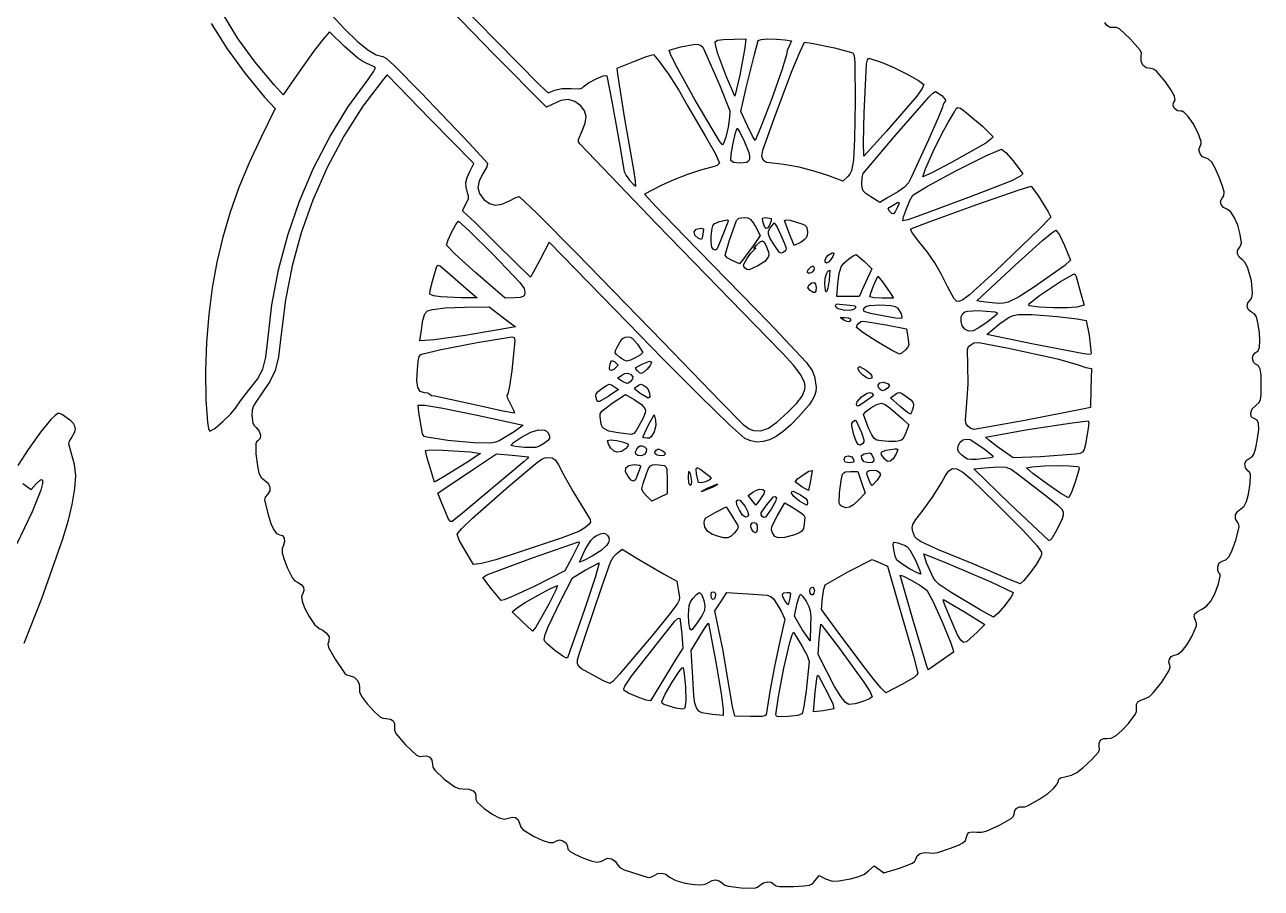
# Model space of a CAD drawing. Extents: x 0 to 847, y 0 to 575.
# Drawn here: x 536.3 to 785.3, y 219.8 to 393.7 of the extents above; entities that cross this region are included whole.
import ezdxf

# ---------------------------------------------------------------- set-up
doc = ezdxf.new("R2010")
doc.units = 0

msp = doc.modelspace()

# ---------------------------------------------------------------- linework, layer by layer
at = {"layer": 'Layer 1', "color": 7}
for points in [[(573.868382, 393.96428), (577.10953, 388.880419), (580.747553, 383.869317), (584.623702, 379.165794), (586.74037, 376.83746), (583.918146, 371.0519), (581.539581, 365.944681), (579.474796, 360.932133), (577.710149, 355.960099), (576.231995, 350.974422), (575.026693, 345.920947), (574.0806, 340.745514), (573.380074, 335.393968), (572.911472, 329.812152), (572.72902, 324.059666), (572.827687, 318.214575), (573.144636, 313.679173), (573.365329, 312.340822), (573.617028, 311.855752), (574.600397, 312.439489), (576.218766, 313.800441), (577.823906, 315.353215), (578.767587, 316.512422), (579.768594, 317.998499), (581.378144, 320.040202), (583.214794, 322.376805), (584.297382, 324.3926), (584.89049, 326.772198), (585.258702, 330.200208), (586.088213, 337.310269), (587.449784, 344.390152), (589.319852, 351.376603), (591.674852, 358.206371), (594.491219, 364.816205), (597.74539, 371.142851), (601.413798, 377.123058), (605.472881, 382.693574), (606.632639, 384.356041), (606.906593, 384.921037), (606.919271, 385.198298), (605.190659, 385.939132), (604.382026, 386.324983), (603.378262, 387.015105), (600.745656, 389.361079), (597.711765, 392.324414), (596.406487, 390.807468), (594.501486, 388.333613), (591.749817, 384.457464), (588.398426, 379.624406), (586.563981, 381.63524), (582.749431, 386.155277), (579.278012, 390.96677), (576.162128, 396.043672)], [(624.064282, 397.792473), (631.15512, 390.560524), (639.97457, 381.63524), (641.703182, 379.977184), (643.043738, 380.541629), (644.498948, 380.912045), (646.324574, 380.859129), (648.022318, 380.823851), (648.482583, 380.958348), (648.79402, 381.211907), (649.835266, 382.02495), (651.382528, 382.847915), (652.817343, 383.399682), (653.299312, 383.486016), (653.521245, 383.39913), (654.632496, 377.95312), (656.16708, 369.358566), (657.049025, 364.172729), (657.417237, 363.372916), (658.08972, 362.40443), (658.81512, 361.588079), (659.342082, 361.244672), (659.333263, 362.192763), (658.954026, 364.49023), (657.137219, 374.760479), (655.743746, 383.787186), (655.637913, 384.986631), (658.989304, 386.327188), (661.516076, 387.292918), (662.90514, 387.703022), (663.964025, 386.542162), (665.925801, 383.760728), (668.079401, 380.410439), (669.713755, 377.543016), (673.312091, 371.369401), (675.393481, 367.704919), (676.20487, 365.866064), (675.72421, 365.394223), (674.687925, 365.054674), (672.40479, 364.456054), (669.757852, 363.573007), (667.018311, 362.504751), (664.457363, 361.350505), (661.14125, 359.621893), (663.451946, 357.059843), (669.255144, 351.084666), (686.188488, 333.69271), (693.640923, 325.750795), (694.860212, 324.083368), (695.325438, 322.862426), (695.64845, 320.752372), (695.584647, 319.858576), (695.343077, 318.999506), (694.903069, 318.120593), (694.243953, 317.167266), (692.185714, 314.819087), (690.545296, 313.162409), (689.023941, 311.838113), (687.601805, 310.837932), (686.259043, 310.153598), (684.975813, 309.776842), (683.732271, 309.699396), (682.508572, 309.912993), (681.284874, 310.409362), (678.287914, 313.070631), (672.231708, 318.973048), (664.819512, 326.423279), (657.754581, 333.727988), (641.914849, 349.955776), (640.080403, 346.427996), (638.792763, 343.936501), (638.140124, 342.900216), (631.543176, 349.391331), (626.890916, 354.017133), (624.699282, 356.023558), (624.561478, 356.16522), (624.57581, 356.442481), (625.087338, 357.469947), (625.682651, 358.753177), (625.67769, 359.280691), (625.510672, 359.904116), (625.209708, 360.997176), (625.166713, 361.954638), (625.401531, 362.945172), (625.934005, 364.137452), (626.745395, 365.76023), (617.9965, 374.685514), (609.282884, 383.646075), (608.54205, 382.76413), (604.41565, 377.293315), (600.613364, 371.303255), (597.221183, 364.949392), (594.325097, 358.38717), (591.972508, 351.790773), (590.162316, 345.197683), (588.828374, 338.320165), (587.904537, 330.870486), (587.426633, 326.880788), (586.780057, 324.114788), (585.716762, 321.851496), (583.988701, 319.369923), (582.976669, 317.953299), (582.4012, 316.953394), (582.143231, 316.085781), (582.0837, 315.066032), (582.24686, 313.518218), (582.515302, 313.046929), (582.965645, 312.631864), (583.57088, 311.915283), (583.838771, 311.106099), (583.749474, 310.389518), (583.283145, 309.950751), (582.989347, 309.75066), (582.837763, 309.32898), (582.895089, 307.304916), (583.174556, 304.915396), (583.490402, 303.428768), (583.931926, 302.557296), (584.588424, 302.013246), (585.332565, 301.387616), (585.699675, 300.633002), (585.669909, 299.845315), (585.223424, 299.120466), (584.76812, 298.623821), (584.623702, 298.084181), (585.29398, 295.275186), (585.897561, 293.304039), (586.471376, 291.994351), (587.065036, 291.266746), (587.728148, 291.04185), (588.255661, 290.850578), (588.588044, 290.358343), (588.675688, 289.687513), (588.468982, 288.96046), (588.172428, 288.215216), (588.160301, 287.390598), (588.478904, 286.222021), (589.174538, 284.444901), (590.272559, 282.257678), (590.747156, 281.736228), (591.291206, 281.446288), (592.011645, 281.039491), (592.450963, 280.467329), (592.566168, 279.829022), (592.314262, 279.223787), (592.066215, 278.575557), (592.18197, 277.636286), (592.681372, 276.326598), (593.584263, 274.567117), (594.682284, 272.9267), (595.595097, 272.132949), (596.366799, 271.780171), (597.112043, 271.215726), (597.667668, 270.483712), (597.535376, 269.592948), (597.38269, 269.000942), (597.504508, 268.349405), (598.875933, 265.994612), (600.816212, 263.066555), (601.199858, 262.828429), (601.874546, 262.643221), (602.677116, 262.321862), (603.294477, 261.739227), (603.660484, 260.991228), (603.708991, 260.173775), (603.766318, 259.354117), (604.273436, 258.299642), (605.256805, 256.973968), (606.742882, 255.340716), (607.946737, 254.300021), (608.494094, 254.070716), (609.071217, 254.00016), (609.96584, 253.893224), (610.539655, 253.568007), (610.802585, 253.017894), (610.764551, 252.23627), (610.765103, 251.650879), (611.060003, 250.992728), (613.022331, 248.743768), (615.231603, 246.666787), (615.845106, 246.387321), (616.408999, 246.415433), (617.244091, 246.479374), (617.877438, 246.212586), (618.279274, 245.641526), (618.419834, 244.792654), (618.521258, 244.21057), (618.887265, 243.602028), (620.783447, 241.829319), (622.957441, 240.250637), (623.725284, 239.964005), (624.522893, 239.88904), (625.759821, 239.788168), (626.613103, 239.478936), (627.082739, 238.951422), (627.168728, 238.195706), (627.194636, 237.684177), (627.428902, 237.199108), (628.826785, 235.937926), (630.555397, 234.705959), (631.860676, 233.993238), (632.874913, 233.750152), (633.730399, 233.927092), (634.539584, 234.176792), (635.176789, 234.072613), (635.655244, 233.604631), (635.988178, 232.762924), (636.226855, 232.119105), (636.680505, 231.581118), (638.880958, 230.293478), (640.682882, 229.475474), (641.945717, 229.067575), (642.805062, 229.043321), (643.396516, 229.376256), (643.976395, 229.567527), (644.701795, 229.371846), (645.321361, 228.904966), (645.58374, 228.282644), (645.69729, 227.706072), (646.148185, 227.21549), (647.101788, 226.685221), (648.723464, 225.989587), (650.377662, 225.378289), (651.532459, 225.120871), (652.349912, 225.200797), (652.992078, 225.601531), (653.675034, 225.901944), (654.460516, 225.78233), (655.199697, 225.298914), (655.743746, 224.507919), (656.136763, 224.003006), (657.009337, 223.53778), (661.846806, 222.038473), (662.42448, 222.100209), (663.081529, 222.426529), (663.833938, 222.823404), (664.602884, 222.902779), (665.378444, 222.664654), (666.150697, 222.109029), (667.39424, 221.385834), (669.325699, 220.874306), (671.189911, 220.583815), (672.465424, 220.508299), (673.344061, 220.651063), (674.017647, 221.015417), (674.73092, 221.404575), (675.437578, 221.509306), (676.131008, 221.322995), (676.804593, 220.839028), (677.305097, 220.497274), (678.030497, 220.248125), (680.579318, 219.921805), (683.247201, 219.84243), (683.858499, 220.040868), (684.354042, 220.450972), (685.083852, 220.959744), (685.879807, 221.160938), (686.636075, 221.051246), (687.246822, 220.627361), (687.616136, 220.333012), (688.269878, 220.177569), (691.197935, 220.204028), (693.175146, 220.326949), (694.315611, 220.499479), (694.973211, 220.824145), (695.501827, 221.403473), (696.313216, 222.426529), (697.583217, 221.756251), (698.870857, 221.29323), (700.26433, 221.332917), (702.599831, 221.746329), (704.237492, 222.179584), (705.37906, 222.692215), (706.226278, 223.343752), (707.31989, 224.366808), (708.307668, 223.661252), (709.295447, 222.920418), (712.470449, 223.908197), (715.045728, 224.887156), (715.546232, 225.277416), (715.716006, 225.707364), (716.002639, 226.391974), (716.580312, 226.845073), (717.42257, 227.046818), (718.502953, 226.977365), (719.288435, 226.942087), (720.183058, 227.06556), (722.736289, 227.894588), (724.304497, 228.519667), (725.227783, 229.005839), (725.707892, 229.492011), (725.946568, 230.117089), (726.147211, 230.753192), (726.440458, 231.078409), (726.998288, 231.178731), (727.992681, 231.140146), (728.982664, 231.152272), (729.93296, 231.342993), (732.614073, 232.551258), (734.924769, 233.905043), (735.402121, 234.381845), (735.54213, 234.809037), (735.687651, 235.480969), (736.071297, 235.977614), (736.613693, 236.242749), (737.235464, 236.220149), (737.693525, 236.233378), (738.386403, 236.484732), (740.5163, 237.701816), (742.303892, 238.946461), (743.466406, 239.906679), (744.132826, 240.708146), (744.432136, 241.476541), (744.555608, 241.817743), (744.83783, 242.063034), (745.984359, 242.358486), (747.052615, 242.620313), (748.127485, 243.183105), (749.427252, 244.189073), (751.170195, 245.780433), (752.519571, 247.279739), (752.698165, 247.804496), (752.651863, 248.355712), (752.646351, 249.130721), (752.951724, 249.713907), (753.495223, 250.03251), (754.204086, 250.013769), (755.036422, 250.066134), (756.047351, 250.591443), (757.23026, 251.586387), (758.578533, 253.047659), (759.901451, 254.820369), (760.136269, 255.468598), (760.166034, 256.116828), (760.172098, 256.857111), (760.426208, 257.355961), (761.044121, 257.729134), (762.141591, 258.092385), (762.765843, 258.472999), (763.550498, 259.21907), (765.263676, 261.337942), (766.606438, 263.509732), (766.928072, 264.321948), (766.904094, 264.795167), (766.686915, 265.360714), (766.780622, 265.985793), (767.112454, 266.491808), (767.60965, 266.700168), (768.496005, 266.958688), (769.435276, 267.709995), (770.387777, 268.917708), (771.313819, 270.545448), (772.253091, 272.657706), (772.271281, 273.239239), (772.054653, 273.791006), (771.786762, 274.490498), (771.869445, 275.021319), (772.362231, 275.492608), (773.324654, 276.013507), (774.289281, 276.658981), (775.14146, 277.684793), (775.914265, 279.153783), (776.640767, 281.128788), (777.033233, 282.654553), (777.002916, 283.053633), (776.817156, 283.280734), (776.570211, 283.756984), (776.534934, 284.550735), (776.786288, 285.366534), (777.381601, 285.679624), (778.178659, 285.969564), (778.83681, 286.676222), (779.455274, 287.951735), (780.133269, 289.948238), (780.838825, 292.554386), (780.778191, 293.118279), (780.486047, 293.546574), (780.110118, 294.253783), (780.12445, 295.023832), (780.495969, 295.734349), (781.191603, 296.262964), (781.840384, 296.769532), (782.333722, 297.722583), (782.714612, 299.224646), (783.026049, 301.378245), (783.114243, 303.164184), (782.936752, 303.595786), (782.567437, 303.918247), (782.100558, 304.52734), (782.007402, 305.272033), (782.26482, 305.957194), (782.84966, 306.387693), (783.451587, 306.728344), (783.881535, 307.39311), (784.218879, 308.560585), (784.542994, 310.409362), (784.770646, 312.238296), (784.750251, 313.425614), (784.458658, 314.110224), (783.872716, 314.431031), (783.51167, 314.592606), (783.272993, 314.850506), (783.149521, 315.564331), (783.475841, 316.390603), (784.225494, 317.147422), (784.837343, 317.63635), (785.151536, 318.227805), (785.267292, 319.275666), (785.283828, 321.133813), (785.246345, 323.169453), (785.0898, 324.374961), (784.748046, 325.01823), (784.154938, 325.367149), (783.692468, 325.794342), (783.524348, 326.48281), (783.653883, 327.177893), (784.084383, 327.624929), (784.627881, 328.036687), (784.939869, 328.828784), (785.026962, 330.050829), (784.895772, 331.752431), (784.62292, 333.711452), (784.326918, 334.883336), (783.918467, 335.512824), (783.308271, 335.844656), (782.723983, 336.31374), (782.470423, 337.004414), (782.574052, 337.714931), (783.061327, 338.243546), (783.404183, 338.751285), (783.548601, 339.659619), (783.33473, 342.163792), (782.60492, 344.727496), (782.104416, 345.710244), (781.544381, 346.322163), (780.85922, 346.908105), (780.508096, 347.570115), (780.507545, 348.251969), (780.874103, 348.897442), (781.174516, 349.30479), (781.293027, 349.774977), (781.050492, 351.472721), (780.53731, 353.383235), (779.855457, 354.982863), (779.100842, 356.10624), (778.369379, 356.588002), (777.684218, 356.909912), (777.22726, 357.522864), (777.094417, 358.215191), (777.381601, 358.775226), (777.759735, 359.29833), (777.813754, 360.049637), (777.510585, 361.230892), (776.817156, 363.04384), (775.999152, 364.835291), (775.300211, 366.024814), (774.654186, 366.68517), (773.994932, 366.88912), (773.456946, 367.140474), (772.971876, 367.735787), (772.707292, 368.538357), (772.971876, 369.28801), (773.179133, 369.735046), (773.201181, 370.218462), (772.58382, 371.86329), (771.560764, 373.822861), (770.590624, 375.263188), (769.726318, 376.114816), (769.350389, 376.298164), (769.020762, 376.308293), (768.389069, 376.403653), (767.830136, 376.859508), (767.522558, 377.45427), (767.644928, 377.966349), (767.946443, 378.538511), (767.808088, 379.342183), (767.173639, 380.516273), (765.986871, 382.199685), (764.205342, 384.36045), (763.615542, 384.769452), (763.058814, 384.880798), (762.130567, 385.072621), (761.453674, 385.595173), (761.094282, 386.36908), (761.118535, 387.314966), (761.173105, 387.971464), (760.920097, 388.624655), (758.896034, 390.913302), (756.757317, 392.888859), (756.142712, 393.195334), (755.650476, 393.171081), (754.851765, 393.150135), (754.182038, 393.532678), (753.77028, 394.193035)], [(598.035329, 395.760141), (600.710378, 392.888859), (603.346292, 390.356574), (605.446423, 388.637884), (607.109992, 387.660027), (608.436217, 387.350244), (609.191933, 386.893286), (610.724864, 385.520208), (616.162055, 380.012462), (625.916367, 369.77308), (629.532341, 365.830786), (629.355952, 365.12082), (628.650396, 363.855229), (627.843968, 362.279304), (627.596472, 360.931582), (627.911216, 359.722766), (628.791507, 358.563559), (629.903309, 357.715238), (631.071335, 357.386163), (632.378267, 357.56641), (633.906788, 358.246059), (635.106233, 358.87224), (635.882345, 359.128004), (639.449813, 355.789842), (647.382908, 347.768552), (664.810141, 329.84743), (676.451815, 317.782422), (681.007061, 313.253635), (682.181701, 312.370036), (683.048764, 312.032141), (684.56626, 311.956073), (686.060606, 312.455475), (687.786462, 313.669251), (689.99849, 315.73631), (691.699197, 317.486006), (692.855441, 318.952102), (693.422159, 320.294174), (693.470365, 320.968569), (693.354291, 321.6718), (692.606774, 323.244556), (691.134546, 325.172019), (688.892545, 327.613766), (685.83571, 330.729375), (663.654793, 353.505605), (648.088464, 369.746622), (647.863017, 370.169404), (647.845929, 370.641796), (648.582353, 372.357179), (649.183178, 373.909402), (649.340826, 375.249959), (649.048681, 376.405307), (648.300131, 377.401904), (647.063754, 378.294322), (645.764539, 378.641037), (644.28673, 378.438741), (642.514571, 377.684127), (641.42096, 377.119682), (630.872897, 387.7383), (621.868239, 396.994313)], [(681.320151, 389.043578), (680.341192, 383.597568), (679.309317, 379.342183), (677.602753, 383.209512), (675.816815, 388.0558), (675.393481, 389.713857), (675.363164, 390.252394), (675.838863, 390.582572), (677.035552, 390.760615), (679.168206, 390.842746), (681.531818, 390.878024), (681.320151, 389.043578), (681.320151, 389.043578)], [(689.398768, 390.666357), (690.704046, 390.45469), (690.210157, 389.431634), (689.83974, 388.505592), (689.68099, 387.632466), (688.743923, 384.555581), (686.655919, 378.680725), (684.501768, 372.977848), (683.366264, 370.4169), (682.832687, 371.272387), (681.849318, 373.344957), (680.508762, 376.237737), (681.602374, 381.00024), (683.26043, 387.703022), (684.001264, 390.525246), (684.571772, 390.755654), (685.945953, 390.860385), (687.697165, 390.832824), (689.398768, 390.666357), (689.398768, 390.666357)], [(673.206257, 388.479134), (676.235738, 381.608782), (678.286261, 376.378848), (678.241612, 375.100028), (677.929073, 373.106832), (677.477627, 371.100407), (677.01626, 369.7819), (676.79853, 369.526687), (676.200461, 370.25374), (671.336534, 378.530794), (667.350143, 385.705417), (666.345828, 387.773026), (666.11542, 388.620245), (668.434935, 389.294933), (671.336534, 389.784412), (672.010671, 389.744173), (672.469833, 389.568336), (672.829777, 389.174217), (673.206257, 388.479134), (673.206257, 388.479134)], [(699.382385, 389.043578), (703.086554, 388.0558), (703.341216, 387.550886), (703.483429, 386.080243), (703.509888, 378.283849), (703.407361, 370.765268), (703.192387, 366.448147), (702.765747, 364.274153), (702.442045, 363.660099), (702.02822, 363.184951), (701.040442, 362.23245), (698.253495, 363.290784), (695.486393, 364.193676), (692.256269, 365.010577), (689.184896, 365.602583), (686.894044, 365.830786), (685.659321, 365.998356), (685.266855, 366.247505), (684.953765, 366.642175), (684.731625, 367.266151), (684.922897, 368.432524), (687.246822, 374.826625), (690.80988, 384.351631), (692.432658, 388.338022), (693.314603, 390.207746), (694.760993, 389.996079), (699.382385, 389.043578), (699.382385, 389.043578)], [(708.977947, 386.115521), (711.311794, 385.10404), (713.996214, 383.765138), (716.270529, 382.498995), (717.374063, 381.705796), (717.034514, 380.881177), (715.927673, 379.342183), (709.846662, 372.286623), (705.273778, 367.241898), (705.232436, 369.948918), (705.366382, 376.012841), (705.802945, 385.868576), (706.023431, 386.657917), (706.296834, 386.997466), (708.977947, 386.115521), (708.977947, 386.115521)], [(720.972399, 379.448017), (721.677955, 378.663086), (721.706618, 378.396297), (721.536843, 378.142738), (721.214933, 377.657668), (721.078232, 377.119682), (720.266843, 374.950097), (718.291286, 370.558011), (714.798784, 362.938006), (714.246466, 361.890697), (713.449408, 361.015366), (712.109954, 360.060661), (709.930447, 358.775226), (708.484057, 357.928559), (706.649612, 359.092726), (705.654668, 359.769068), (705.119437, 360.296581), (704.908322, 360.883626), (704.885722, 361.738561), (704.956277, 362.933597), (705.132666, 363.784674), (711.376837, 371.157734), (718.361841, 379.130517), (719.160002, 379.950725), (719.66712, 380.294684), (720.972399, 379.448017), (720.972399, 379.448017)], [(725.523235, 376.34357), (729.143619, 373.283221), (731.308794, 371.122456), (730.872231, 370.646206), (729.827126, 369.852455), (722.815664, 365.910161), (718.952745, 363.899326), (717.127118, 363.079118), (717.660144, 364.681501), (719.221738, 368.17235), (721.041301, 371.894709), (722.348233, 374.191625), (723.547678, 376.202459), (723.851398, 376.839664), (724.204727, 377.066765), (724.723421, 376.896991), (725.523235, 376.34357), (725.523235, 376.34357)], [(681.249596, 370.134678), (682.10839, 367.973912), (682.280231, 367.222605), (682.272652, 366.659814), (682.079864, 366.262388), (681.69608, 366.007175), (680.332373, 365.830786), (679.057962, 365.963078), (678.497927, 366.359953), (678.56242, 367.63271), (678.93449, 369.848045), (679.40578, 371.950933), (679.767928, 372.886346), (680.310324, 372.079366), (681.249596, 370.134678), (681.249596, 370.134678)], [(735.365741, 366.289397), (737.30602, 363.714118), (736.706849, 363.171171), (734.840984, 362.254499), (726.899069, 359.128004), (716.209896, 355.17689), (714.102047, 354.466925), (713.105449, 354.259668), (713.256482, 355.049008), (713.837464, 356.6321), (714.563966, 358.307795), (715.151562, 359.374949), (718.098912, 361.206638), (723.940144, 364.344709), (729.840907, 367.317415), (732.966851, 368.65301), (733.848796, 367.960683), (735.365741, 366.289397), (735.365741, 366.289397)], [(740.410466, 359.233837), (742.350745, 356.058835), (742.950468, 354.965224), (740.551578, 352.531055), (731.732128, 344.029106), (726.572749, 339.368026), (725.173764, 338.299219), (724.429623, 337.961324), (723.948412, 338.071567), (723.490352, 338.49931), (722.207122, 340.889381), (720.915072, 343.458597), (719.570106, 345.753308), (718.079619, 347.909112), (716.351007, 350.061609), (715.050138, 351.768173), (714.738701, 352.338681), (714.728228, 352.601611), (718.432397, 354.012723), (727.992681, 357.540503), (736.529908, 360.503838), (738.964077, 361.209394), (740.410466, 359.233837), (740.410466, 359.233837)], [(712.011837, 356.834947), (711.580787, 356.021353), (711.235726, 355.67078), (710.890665, 355.74354), (710.459614, 356.199947), (710.181802, 356.658558), (710.353781, 356.905503), (711.412115, 357.540503), (712.041603, 357.95612), (712.346976, 357.981475), (712.33485, 357.609956), (712.011837, 356.834947), (712.011837, 356.834947)], [(630.555397, 347.521608), (636.023456, 341.797785), (636.895479, 340.576291), (637.046512, 339.831047), (636.940128, 339.273217), (636.671686, 338.966741), (636.079129, 338.819016), (635.0004, 338.737436), (633.060121, 338.66688), (627.168728, 343.782161), (622.97508, 347.534837), (621.242058, 349.356053), (621.567275, 350.393992), (622.309211, 352.023937), (623.117294, 353.528204), (623.640948, 354.189112), (625.788484, 352.231194), (630.555397, 347.521608), (630.555397, 347.521608)], [(677.862927, 353.942167), (676.734037, 351.049388), (675.715391, 348.593171), (675.409466, 348.345675), (675.040703, 348.438831), (674.698398, 348.917286), (674.524765, 349.911679), (674.529726, 351.236801), (674.723203, 352.707444), (674.885811, 353.260314), (675.150946, 353.637896), (676.240148, 354.118556), (677.845288, 354.466925), (677.986399, 354.321955), (677.862927, 353.942167), (677.862927, 353.942167)], [(683.436819, 353.0955), (684.424598, 351.296332), (683.189875, 349.497165), (681.073207, 346.604385), (680.261817, 345.581329), (678.78015, 346.216329), (677.765913, 346.816052), (677.33376, 347.309941), (678.242163, 350.352651), (679.626817, 354.294945), (680.125116, 354.753557), (681.17904, 354.894668), (681.893967, 354.841751), (682.400534, 354.603626), (682.860799, 354.06123), (683.436819, 353.0955), (683.436819, 353.0955)], [(686.611821, 354.683001), (686.594182, 354.202341), (686.259043, 353.377723), (685.886422, 352.774141), (685.579946, 352.676576), (685.286699, 353.114793), (684.953765, 354.118556), (684.896438, 354.744737), (685.553487, 354.894668), (686.611821, 354.683001), (686.611821, 354.683001)], [(688.587378, 351.366888), (689.313329, 349.665285), (689.606025, 348.707824), (689.49523, 348.206769), (689.010712, 347.874386), (688.623207, 347.752567), (688.23901, 347.931712), (687.070433, 349.602998), (686.365979, 350.82835), (686.065016, 351.574145), (686.10801, 352.128117), (686.435432, 352.778), (687.246822, 353.836334), (687.731892, 353.10432), (688.587378, 351.366888), (688.587378, 351.366888)], [(692.785436, 353.624667), (693.363662, 353.345201), (693.707069, 353.029354), (693.871882, 352.587831), (693.914326, 351.931333), (693.864717, 351.280347), (693.676201, 350.798033), (693.289247, 350.38848), (692.644325, 349.955776), (691.268491, 349.285498), (690.218976, 351.750534), (689.328212, 354.294945), (689.635239, 354.438261), (690.435053, 354.356682), (692.785436, 353.624667), (692.785436, 353.624667)], [(672.959313, 352.001888), (672.747646, 350.731888), (672.588896, 350.458485), (672.006812, 350.661332), (671.241174, 351.329405), (671.093999, 352.010708), (671.535523, 352.546489), (672.535979, 352.778), (672.999, 352.61484), (672.959313, 352.001888), (672.959313, 352.001888)], [(745.666859, 349.25022), (746.901582, 346.286885), (745.737414, 345.263829), (739.599077, 340.924659), (736.438958, 338.84823), (734.347095, 337.833442), (733.419605, 337.638381), (732.420596, 337.60579), (729.756571, 337.890768), (728.027959, 338.137713), (735.718519, 345.299106), (741.31005, 350.335012), (743.130164, 351.837626), (743.938246, 352.354666), (744.657032, 351.397756), (745.666859, 349.25022), (745.666859, 349.25022)], [(685.624043, 349.214942), (686.099191, 347.951556), (686.128819, 347.421562), (686.012099, 346.939524), (685.316465, 346.059784), (683.965986, 345.193273), (682.162409, 344.390703), (681.738524, 344.419366), (681.390707, 344.699384), (681.102972, 345.04665), (681.046748, 345.387301), (681.708207, 346.604385), (682.537235, 347.693587), (683.26043, 348.438831), (683.547063, 348.747511), (683.330986, 348.685775), (683.197592, 348.65601), (683.216333, 348.76515), (683.683764, 349.320776), (684.388769, 349.99381), (684.852341, 350.20713), (685.216695, 349.950815), (685.624043, 349.214942), (685.624043, 349.214942)], [(699.205996, 347.556886), (699.034568, 347.076777), (698.628322, 346.467684), (698.149316, 345.94458), (697.759606, 345.72244), (697.476833, 345.906546), (697.455335, 346.348621), (697.665348, 346.8833), (698.077106, 347.345219), (698.892906, 347.80824), (699.123865, 347.776821), (699.205996, 347.556886), (699.205996, 347.556886)], [(705.414889, 346.03994), (706.896556, 344.59355), (705.626556, 341.806604), (704.356555, 339.019658), (702.063498, 339.019658), (699.805719, 339.019658), (700.052663, 341.55966), (700.334886, 343.601362), (700.722941, 344.981606), (701.26644, 345.700391), (702.160512, 346.52501), (703.094271, 347.204108), (703.756832, 347.48633), (705.414889, 346.03994), (705.414889, 346.03994)], [(621.912336, 343.499939), (625.651783, 340.183825), (627.415673, 338.702158), (624.240671, 338.702158), (620.113168, 338.927054), (618.634808, 339.163525), (617.890667, 339.442992), (617.997603, 340.305093), (618.428653, 342.106466), (619.337057, 345.08744), (619.585655, 345.320604), (619.976467, 345.206502), (621.912336, 343.499939), (621.912336, 343.499939)], [(694.902104, 343.923272), (694.231826, 343.660342), (693.905507, 343.830668), (693.989291, 344.285421), (694.549326, 344.875773), (695.060855, 345.140356), (695.254882, 344.769939), (695.210785, 344.293689), (694.902104, 343.923272), (694.902104, 343.923272)], [(698.324051, 342.300493), (698.052302, 340.6711), (697.764016, 339.95452), (697.637443, 339.959205), (697.535261, 340.216898), (697.442106, 341.524382), (697.517071, 342.659335), (697.724328, 343.539626), (698.037419, 344.109032), (698.429884, 344.311328), (698.324051, 342.300493), (698.324051, 342.300493)], [(748.030471, 343.006049), (748.912416, 339.831047), (749.617972, 337.255768), (748.136305, 336.867712), (746.290835, 336.697938), (743.453177, 336.700143), (740.575831, 336.847868), (738.611299, 337.114657), (738.454202, 337.301519), (738.703903, 337.683511), (740.622133, 339.231325), (744.84224, 342.049139), (747.607138, 343.570494), (747.832034, 343.420564), (748.030471, 343.006049), (748.030471, 343.006049)], [(695.678216, 340.783548), (695.624197, 340.100041), (695.431271, 339.78695), (695.053137, 339.831047), (694.443493, 340.219103), (693.980472, 340.721812), (694.231826, 341.277437), (694.785247, 341.750931), (695.246063, 341.811014), (695.561358, 341.480836), (695.678216, 340.783548), (695.678216, 340.783548)], [(710.600725, 339.760492), (711.235726, 338.66688), (708.942669, 338.66688), (707.275793, 338.741845), (706.508501, 338.949102), (706.662841, 339.698756), (707.214057, 341.136326), (708.096002, 343.076605), (709.013224, 341.947715), (710.600725, 339.760492), (710.600725, 339.760492)], [(632.495676, 334.892155), (635.176789, 332.881321), (631.649009, 332.281598), (624.981505, 331.117431), (618.843168, 330.306041), (615.879832, 330.094375), (616.126777, 331.822987), (616.49995, 334.216365), (616.863201, 335.491878), (617.431504, 336.079474), (618.419834, 336.409101), (620.990704, 336.717782), (624.910949, 336.867712), (629.814563, 336.90299), (632.495676, 334.892155), (632.495676, 334.892155)], [(702.451554, 337.255768), (703.452561, 337.149935), (703.607453, 336.987877), (703.580443, 336.726601), (703.296223, 336.430805), (702.788346, 336.252004), (701.424088, 336.210663), (700.132589, 336.533124), (699.715664, 336.809077), (699.558774, 337.149935), (699.739573, 337.520351), (700.370163, 337.467435), (702.451554, 337.255768), (702.451554, 337.255768)], [(712.047115, 336.726601), (712.757081, 335.518336), (712.91528, 334.93074), (712.858505, 334.574655), (711.634806, 334.660645), (709.127877, 335.077364), (706.607719, 335.586687), (705.344333, 335.950489), (705.23409, 336.25917), (705.309055, 336.726601), (705.657906, 336.981263), (706.386682, 337.163164), (708.506106, 337.308685), (710.71152, 337.163164), (711.547783, 336.981263), (712.047115, 336.726601), (712.047115, 336.726601)], [(731.661572, 335.879934), (732.098135, 335.693623), (732.058447, 335.394864), (730.074071, 333.798544), (728.44137, 332.680678), (727.251847, 332.105209), (726.353366, 332.032449), (725.59379, 332.422709), (725.101555, 333.082515), (724.857366, 333.970523), (724.884376, 334.878375), (725.205735, 335.597711), (725.600956, 335.884344), (726.171464, 336.065142), (728.274903, 336.162156), (731.661572, 335.879934), (731.661572, 335.879934)], [(702.557387, 334.468822), (702.611406, 334.087932), (702.328081, 333.908787), (701.83309, 333.947923), (701.252108, 334.221877), (700.475997, 334.786322), (701.39322, 334.786322), (702.120824, 334.693718), (702.557387, 334.468822), (702.557387, 334.468822)], [(709.789336, 333.269377), (713.846283, 332.457987), (714.163783, 330.799931), (714.300485, 329.265346), (714.099291, 328.775867), (713.669894, 328.259929), (712.977567, 327.633748), (712.470449, 327.377984), (710.816802, 328.161813), (707.866696, 329.917986), (705.048882, 331.753534), (703.79211, 332.775487), (703.918338, 333.246777), (704.246312, 333.661842), (704.699962, 333.95123), (705.203222, 334.045488), (709.789336, 333.269377), (709.789336, 333.269377)], [(744.220469, 334.962711), (748.228909, 334.49087), (750.041306, 334.151322), (750.632209, 331.196806), (751.064362, 327.554373), (750.986641, 327.369165), (750.733633, 327.289789), (749.582694, 327.44854), (739.105188, 329.494652), (730.038793, 331.364375), (732.614073, 333.481043), (734.541674, 334.808922), (735.384138, 335.186987), (736.34029, 335.399274), (739.177397, 335.400927), (744.220469, 334.962711), (744.220469, 334.962711)], [(635.0004, 330.129652), (634.400677, 324.026593), (633.938759, 320.922147), (633.589288, 319.405201), (633.418962, 319.089355), (633.443767, 318.677597), (634.118455, 317.288533), (634.749046, 316.115546), (634.929844, 315.524643), (632.58828, 315.939157), (627.204006, 317.147422), (618.878445, 318.911312), (618.265494, 319.021555), (617.890667, 319.26409), (617.489382, 319.519854), (616.797055, 319.616868), (615.971885, 319.858852), (615.487367, 320.653153), (615.313734, 322.102299), (615.421221, 324.308815), (615.568396, 326.000496), (615.75195, 326.914963), (616.061182, 327.320106), (616.585388, 327.483817), (619.830946, 328.259929), (627.433312, 329.750416), (634.400677, 330.870486), (634.84606, 330.711736), (635.0004, 330.129652), (635.0004, 330.129652)], [(659.69486, 329.424096), (660.753194, 327.695484), (660.335373, 327.27656), (659.36854, 326.698886), (658.282646, 326.187358), (657.507636, 325.966872), (656.890275, 326.231455), (656.061247, 326.813539), (655.479163, 327.301365), (655.241038, 327.673436), (655.307184, 328.118267), (655.637913, 328.824374), (656.232123, 329.893732), (656.713886, 330.526528), (657.195648, 330.828594), (657.789859, 330.905764), (658.221461, 330.818121), (658.676214, 330.548576), (659.69486, 329.424096), (659.69486, 329.424096)], [(734.377963, 328.612707), (744.229288, 326.421074), (748.418527, 325.261316), (749.935472, 324.732149), (751.09964, 324.485204), (750.993806, 320.569369), (750.887973, 316.653533), (749.65325, 316.37131), (737.698486, 314.051795), (727.463514, 312.20853), (726.832923, 312.411377), (726.228791, 312.878808), (725.903022, 313.363878), (725.76577, 314.087073), (726.017124, 317.570756), (726.268478, 321.442494), (726.228791, 325.155483), (726.127367, 328.317255), (726.342892, 328.900993), (726.793236, 329.282985), (727.447529, 329.694192), (728.402785, 329.768055), (734.377963, 328.612707), (734.377963, 328.612707)], [(655.814302, 325.19076), (655.03819, 324.379371), (654.474297, 324.103212), (654.151836, 324.180933), (654.060885, 324.622457), (654.191523, 325.437705), (654.504614, 326.090344), (655.108746, 325.896316), (655.814302, 325.19076), (655.814302, 325.19076)], [(662.517084, 325.614094), (662.25691, 325.089888), (661.652778, 324.383781), (660.969271, 323.763663), (660.470972, 323.497426), (660.106618, 323.660035), (659.69927, 324.031003), (659.404369, 324.435044), (659.37736, 324.696871), (660.748784, 325.450934), (662.09375, 325.966872), (662.384792, 325.856629), (662.517084, 325.614094), (662.517084, 325.614094)], [(705.732389, 324.132426), (706.521179, 323.510655), (706.909786, 322.968259), (706.868444, 322.584613), (706.367389, 322.439092), (705.722467, 322.659027), (704.991555, 323.193155), (704.392935, 323.85296), (704.144888, 324.449927), (704.194497, 324.797192), (704.409471, 324.87326), (705.732389, 324.132426), (705.732389, 324.132426)], [(655.073468, 320.816313), (655.884858, 320.251868), (653.803467, 318.876034), (652.061626, 317.844159), (651.70499, 317.844159), (651.51041, 318.1352), (651.308114, 318.851781), (651.373709, 319.396382), (651.763418, 319.901295), (652.533467, 320.498813), (653.436358, 321.094126), (653.988676, 321.319022), (654.44839, 321.213188), (655.073468, 320.816313), (655.073468, 320.816313)], [(658.777637, 322.827148), (658.715901, 322.447911), (658.283748, 321.909925), (657.871439, 321.572581), (657.551734, 321.460133), (656.660969, 321.909925), (655.708469, 322.544925), (656.555136, 323.144648), (657.175253, 323.477031), (657.785449, 323.528294), (658.336113, 323.308359), (658.777637, 322.827148), (658.777637, 322.827148)], [(661.388194, 320.816313), (661.867201, 320.255176), (662.151077, 319.502215), (662.176984, 318.841859), (662.073562, 318.635291), (661.882084, 318.558534), (660.259305, 319.475757), (659.174512, 320.353292), (659.197664, 320.611812), (659.518471, 320.886869), (660.033858, 321.22311), (660.413645, 321.327841), (660.813277, 321.194447), (661.388194, 320.816313), (661.388194, 320.816313)], [(710.142114, 321.380758), (710.455204, 320.992702), (710.001003, 320.498813), (709.449787, 320.121782), (709.057322, 319.996104), (708.731002, 320.121782), (708.378224, 320.498813), (708.171863, 320.853589), (708.142855, 321.167438), (708.506106, 321.614473), (709.246389, 321.724165), (710.142114, 321.380758), (710.142114, 321.380758)], [(659.024582, 318.276312), (660.500737, 317.258216), (661.202986, 316.455095), (661.303169, 316.048367), (661.257005, 315.592443), (660.788472, 314.395754), (659.37736, 311.89103), (658.964499, 311.409267), (658.455727, 311.211932), (655.814302, 311.538252), (653.951744, 311.900952), (652.899474, 312.402558), (652.595547, 312.777798), (652.396214, 313.274581), (652.180689, 314.748532), (652.21321, 315.367547), (652.520237, 315.917109), (654.579579, 317.535478), (657.260692, 319.26409), (659.024582, 318.276312), (659.024582, 318.276312)], [(707.072945, 318.911312), (705.035652, 317.429644), (704.274975, 316.996389), (703.897943, 316.900477), (703.767788, 317.277509), (703.915031, 317.760374), (704.775479, 318.805479), (705.946812, 319.559542), (706.482662, 319.678604), (706.896556, 319.546312), (707.130272, 319.202354), (707.072945, 318.911312), (707.072945, 318.911312)], [(715.222117, 316.653533), (714.763506, 315.312976), (714.044721, 315.674574), (712.61156, 316.829922), (710.671281, 318.593812), (711.553226, 319.26409), (712.071369, 319.614112), (712.496907, 319.683014), (713.041508, 319.427801), (713.916839, 318.805479), (714.730984, 318.186463), (715.164791, 317.716277), (715.300941, 317.252704), (715.222117, 316.653533), (715.222117, 316.653533)], [(627.415673, 315.10131), (636.693734, 313.090475), (634.859289, 311.758738), (631.860676, 309.950751), (631.101101, 309.637109), (630.176161, 309.47891), (626.745395, 309.562695), (621.519871, 310.016897), (617.326222, 310.656307), (616.755163, 310.799072), (616.408999, 311.322175), (615.703443, 315.665754), (615.527054, 317.147422), (616.867611, 317.112144), (620.540912, 316.490373), (627.415673, 315.10131), (627.415673, 315.10131)], [(710.565448, 316.547699), (713.034894, 314.395754), (714.340172, 313.161031), (713.705172, 311.538252), (713.316565, 310.65796), (712.951109, 310.158008), (712.459976, 309.916024), (711.694337, 309.80964), (710.274406, 309.783181), (708.801558, 309.915473), (707.917959, 310.089106), (707.341939, 310.431411), (706.851908, 311.150747), (706.226278, 312.455475), (705.203222, 315.207143), (705.641438, 315.803558), (706.67166, 316.565338), (707.867247, 317.221285), (708.801558, 317.5002), (709.551211, 317.222387), (710.565448, 316.547699), (710.565448, 316.547699)], [(536.243506, 269.194419), (539.785618, 278.165453), (544.027773, 290.181954), (545.143434, 293.936283), (545.888677, 297.144909), (546.456429, 300.364009), (546.620692, 302.921649), (546.374849, 305.201477), (545.712288, 307.587138), (545.236038, 309.342209), (545.3551, 309.839405), (545.712288, 310.409362), (546.448712, 311.763699), (546.543246, 312.341028), (546.444303, 312.883218), (546.143614, 313.413832), (545.632913, 313.956435), (543.948398, 315.171865), (543.410963, 315.454639), (542.982668, 315.449678), (542.455155, 315.067685), (541.620063, 314.219365), (539.504498, 311.666685), (537.02513, 308.191271), (534.982325, 304.987054)], [(663.081529, 311.749919), (662.468577, 310.713633), (662.114145, 310.504723), (661.670417, 310.44464), (661.013368, 310.510786), (660.753194, 310.656307), (661.882084, 313.019919), (663.046251, 315.171865), (663.328473, 314.113531), (663.429897, 312.997871), (663.081529, 311.749919), (663.081529, 311.749919)], [(704.815166, 311.608807), (705.273778, 310.144779), (705.261651, 309.713728), (705.097389, 309.421584), (704.572631, 309.071562), (704.127249, 309.214327), (703.708325, 309.892873), (703.262943, 311.150196), (702.83079, 312.962593), (702.87599, 313.43719), (703.086554, 313.796031), (703.440986, 314.124004), (703.752422, 313.985649), (704.815166, 311.608807), (704.815166, 311.608807)], [(750.464639, 312.490752), (749.864917, 309.209917), (749.610806, 308.201744), (749.313701, 307.653284), (748.798315, 307.389252), (747.88936, 307.23436), (740.8338, 306.740471), (735.365741, 306.493526), (732.437684, 308.539639), (730.466537, 310.038945), (729.791849, 310.691585), (738.302618, 312.243808), (747.183804, 313.584364), (750.464639, 313.937142), (750.570473, 313.518218), (750.464639, 312.490752), (750.464639, 312.490752)], [(641.703182, 311.538252), (641.990917, 310.878447), (641.967766, 310.387314), (641.574198, 309.916024), (640.750681, 309.31575), (639.961892, 308.837846), (639.229326, 308.588146), (636.940679, 308.574917), (635.132692, 308.773354), (634.224288, 308.99825), (634.740226, 309.580334), (636.340956, 310.691585), (638.235485, 311.682119), (639.802591, 312.160023), (640.979436, 312.115375), (641.401874, 311.893993), (641.703182, 311.538252), (641.703182, 311.538252)], [(657.754581, 309.31575), (657.847323, 309.111318), (657.775527, 308.85769), (657.260692, 308.297104), (656.454815, 307.822507), (655.602635, 307.622416), (654.977557, 307.863297), (654.359093, 308.464673), (653.88615, 309.244644), (653.697634, 310.021306), (654.262079, 310.139267), (655.540899, 309.986029), (656.912324, 309.674041), (657.754581, 309.31575), (657.754581, 309.31575)], [(661.14125, 308.751306), (661.493477, 308.330728), (661.445521, 307.71502), (661.086679, 307.158844), (660.506249, 306.91686), (659.767069, 307.007259), (659.355311, 307.269638), (659.280897, 307.690767), (659.553749, 308.257416), (659.915897, 308.726501), (660.228437, 308.940924), (660.600507, 308.937065), (661.14125, 308.751306), (661.14125, 308.751306)], [(729.439071, 308.398528), (731.260287, 306.943318), (731.249814, 306.67212), (730.779627, 306.493526), (727.922125, 306.176026), (726.889147, 306.165002), (726.167055, 306.27304), (725.590483, 306.553058), (724.994068, 307.057971), (724.457735, 307.61966), (724.195908, 308.058979), (724.165591, 308.491683), (724.32379, 309.033528), (724.678221, 309.676797), (725.227783, 310.105091), (725.916252, 310.288646), (726.687402, 310.197695), (729.439071, 308.398528), (729.439071, 308.398528)], [(626.004561, 307.692972), (628.121229, 307.410749), (625.122616, 305.47047), (620.465946, 302.577691), (618.80789, 301.62519), (618.243445, 303.636025), (617.326222, 306.705193), (617.008722, 307.975194), (618.007525, 308.10473), (620.421849, 308.085437), (626.004561, 307.692972), (626.004561, 307.692972)], [(637.787346, 306.705193), (637.584499, 306.378874), (636.905401, 305.78797), (631.119842, 300.954912), (624.443518, 295.341332), (622.370948, 293.722963), (622.053999, 293.68107), (621.68744, 294.155116), (620.183724, 297.709354), (619.513446, 299.402689), (620.818724, 300.284634), (626.710117, 304.235747), (631.296231, 307.304916), (634.471233, 307.057971), (637.787346, 306.705193), (637.787346, 306.705193)], [(644.842906, 303.142135), (646.686171, 299.826022), (648.582353, 296.721576), (650.205132, 294.08456), (650.249229, 293.536652), (649.922909, 293.087962), (649.106559, 292.385714), (647.916485, 291.703309), (644.349017, 290.371572), (635.882345, 287.549348), (631.190398, 286.005944), (628.297618, 285.256291), (626.674839, 285.009346), (624.981505, 287.83157), (623.834976, 289.965877), (623.429282, 291.147683), (624.300202, 292.240193), (626.50727, 294.384422), (633.765677, 300.743245), (639.233736, 305.399915), (640.490508, 306.299498), (641.104011, 306.501243), (641.773738, 306.564082), (642.555913, 306.505653), (643.136343, 306.123109), (643.802762, 305.105565), (644.842906, 303.142135), (644.842906, 303.142135)], [(664.66903, 307.975194), (665.193787, 307.571704), (665.295211, 307.23436), (664.98653, 307.00285), (664.280974, 306.91686), (663.653139, 307.019386), (663.279966, 307.287277), (663.20445, 307.661001), (663.469585, 308.081027), (663.87087, 308.305923), (664.66903, 307.975194), (664.66903, 307.975194)], [(703.192387, 306.211304), (703.23869, 305.848053), (703.139471, 305.63363), (702.34572, 305.505748), (701.54315, 305.660088), (701.373376, 305.877819), (701.322664, 306.211304), (701.521102, 306.74929), (702.169331, 306.91686), (702.839609, 306.736061), (703.192387, 306.211304), (703.192387, 306.211304)], [(706.967112, 306.952138), (707.253744, 306.249889), (707.249334, 305.805609), (706.927424, 305.572996), (706.261556, 305.505748), (705.348743, 305.686547), (704.885722, 306.317137), (704.797527, 306.987416), (705.344333, 307.340194), (706.446764, 307.543041), (706.713553, 307.360037), (706.967112, 306.952138), (706.967112, 306.952138)], [(711.764893, 307.340194), (711.153595, 306.316035), (710.605135, 305.814429), (710.06329, 305.802302), (709.471836, 306.246582), (708.823606, 307.131834), (708.762421, 307.458292), (708.889752, 307.71943), (709.749648, 308.08213), (711.48267, 308.292694), (711.923643, 308.292694), (712.100032, 308.186861), (711.764893, 307.340194), (711.764893, 307.340194)], [(660.294583, 304.729636), (659.659582, 302.930469), (659.288614, 302.089314), (658.914339, 301.78394), (658.454074, 302.007734), (657.825137, 302.75408), (657.318569, 303.724219), (657.370935, 304.482692), (657.959082, 304.976581), (659.05986, 305.15297), (660.100555, 305.047137), (660.300095, 304.914845), (660.294583, 304.729636), (660.294583, 304.729636)], [(665.127641, 304.941303), (665.409312, 304.711997), (665.581843, 304.218108), (665.692086, 302.013246), (665.692086, 299.296855), (664.139863, 298.556021), (662.58764, 297.77991), (661.494028, 298.873522), (660.819891, 299.587897), (660.598854, 300.275814), (660.834223, 301.373836), (661.529306, 303.318524), (661.935552, 304.334415), (662.292188, 304.883977), (662.734814, 305.109424), (663.399029, 305.15297), (665.127641, 304.941303), (665.127641, 304.941303)], [(670.5957, 301.731023), (670.529554, 301.153349), (670.2782, 300.919634), (670.040075, 301.409113), (669.9607, 302.612968), (670.040075, 303.768316), (670.129372, 303.753985), (670.2782, 303.38908), (670.5957, 301.731023), (670.5957, 301.731023)], [(673.382646, 303.459636), (674.171987, 302.793767), (674.511536, 302.366024), (674.15986, 302.030885), (673.365008, 301.695746), (672.517238, 301.492898), (672.006812, 301.554634), (671.583479, 303.318524), (671.497489, 304.233542), (671.662854, 304.553247), (672.238323, 304.290869), (673.382646, 303.459636), (673.382646, 303.459636)], [(694.549326, 301.907412), (694.125993, 299.931856), (692.785436, 300.672689), (691.44488, 301.660468), (691.934911, 302.271766), (693.036791, 303.111267), (694.198202, 303.798633), (694.866827, 303.953525), (694.549326, 301.907412), (694.549326, 301.907412)], [(704.815166, 301.554634), (705.556, 299.367411), (704.250721, 298.026854), (703.221602, 297.073251), (702.394227, 296.562826), (701.666071, 296.449275), (700.934608, 296.686298), (700.539387, 296.97734), (700.339295, 297.400673), (700.405441, 299.437966), (700.677191, 301.941037), (700.991935, 303.217101), (701.228475, 303.524197), (701.551418, 303.679571), (702.557387, 303.741858), (704.074332, 303.741858), (704.815166, 301.554634), (704.815166, 301.554634)], [(708.378224, 303.600747), (708.540833, 303.293168), (708.541384, 302.965746), (707.990168, 302.013246), (706.967112, 300.919634), (706.631973, 301.334148), (706.191, 302.330746), (705.888934, 303.206076), (705.917597, 303.724219), (706.329907, 303.977778), (707.178779, 304.059358), (707.844647, 303.949115), (708.378224, 303.600747), (708.378224, 303.600747)], [(731.908517, 297.321298), (737.336888, 291.866469), (740.1988, 288.819349), (741.023418, 287.540528), (741.04712, 287.073098), (740.869078, 286.526292), (739.990991, 285.063365), (738.712722, 283.289553), (737.480755, 281.793554), (736.741575, 281.164066), (733.919351, 282.257678), (727.428236, 285.079902), (720.325823, 288.020637), (716.831667, 289.608689), (716.006704, 290.125936), (715.566627, 290.581585), (715.151562, 291.67685), (714.972417, 292.394533), (715.120694, 293.079143), (715.751835, 294.068024), (717.021285, 295.69852), (719.080627, 298.564841), (720.901843, 301.484079), (721.720605, 302.92723), (722.418237, 303.914388), (723.134886, 304.39305), (724.010699, 304.310713), (725.185822, 303.614872), (726.800401, 302.253025), (731.908517, 297.321298), (731.908517, 297.321298)], [(736.212408, 303.318524), (741.96269, 298.838244), (744.377565, 296.890799), (745.040333, 296.217007), (745.380226, 295.614735), (745.427424, 294.987658), (745.212106, 294.239452), (744.114635, 291.994351), (743.118038, 290.274558), (742.755338, 289.910756), (742.491857, 289.877683), (734.730741, 297.180187), (727.392958, 304.271025), (729.61546, 304.482692), (732.273421, 304.702627), (733.839976, 304.654671), (734.94351, 304.229684), (736.212408, 303.318524), (736.212408, 303.318524)], [(748.277416, 304.800192), (748.582789, 304.710895), (748.630194, 304.297483), (747.818804, 301.62519), (746.989776, 299.389459), (746.478248, 298.450188), (744.922166, 299.338748), (742.046474, 301.325329), (739.270001, 303.391285), (738.011576, 304.51797), (739.113456, 304.727432), (741.667238, 304.897206), (744.545135, 304.974376), (746.619359, 304.906025), (748.277416, 304.800192), (748.277416, 304.800192)], [(535.940338, 301.342968), (537.633672, 300.143522), (538.656728, 301.272412), (539.481071, 302.024408), (539.740384, 302.119958), (539.900271, 302.036397), (539.929209, 301.355508), (539.58277, 300.02887), (537.82329, 295.626862), (534.740892, 289.207404)], [(674.864314, 300.602134), (672.747646, 299.720189), (672.543145, 299.710267), (672.646222, 299.826022), (673.629591, 300.355189), (675.702162, 301.219495), (675.819295, 301.212329), (675.73303, 301.109252), (674.864314, 300.602134), (674.864314, 300.602134)], [(685.271265, 299.8613), (685.121334, 299.252758), (684.495153, 298.273799), (683.507375, 297.003798), (682.731263, 297.991577), (681.955152, 298.944077), (682.907652, 299.579078), (683.678803, 299.995245), (684.367271, 300.18321), (684.916833, 300.139664), (685.271265, 299.8613), (685.271265, 299.8613)], [(687.705433, 298.520744), (687.462898, 297.700535), (686.611821, 296.192409), (685.474112, 294.587269), (685.143383, 294.466001), (684.812654, 294.675463), (684.582797, 295.024383), (684.614216, 295.429526), (685.659321, 297.003798), (687.092481, 298.635396), (687.45022, 298.759971), (687.705433, 298.520744), (687.705433, 298.520744)], [(692.538492, 299.085188), (693.596826, 298.317896), (693.838258, 297.924328), (693.914326, 297.497687), (693.88456, 297.066086), (693.702659, 296.955291), (692.326825, 297.815188), (691.202345, 298.754459), (690.739324, 299.402689), (690.797202, 299.749954), (691.043595, 299.826022), (692.538492, 299.085188), (692.538492, 299.085188)], [(678.321538, 295.522131), (679.591539, 293.44074), (679.903527, 292.903305), (679.970776, 292.501469), (679.760211, 292.06656), (679.238761, 291.429906), (678.570137, 290.734272), (677.911434, 290.415669), (677.060908, 290.427796), (675.816815, 290.72435), (674.66312, 291.163669), (673.81039, 291.778274), (673.281774, 292.545015), (673.100424, 293.44074), (673.174838, 293.9892), (673.48407, 294.441748), (675.322925, 295.522131), (677.580705, 296.65102), (678.321538, 295.522131), (678.321538, 295.522131)], [(681.355429, 296.686298), (681.87743, 295.760256), (682.065395, 295.098797), (681.916015, 294.701922), (681.425985, 294.56963), (680.867052, 295.001232), (680.208901, 295.985152), (679.709499, 297.055061), (679.626817, 297.744632), (679.926678, 298.050557), (680.279456, 297.995986), (680.738068, 297.551155), (681.355429, 296.686298), (681.355429, 296.686298)], [(692.750159, 295.345742), (693.165224, 294.979183), (693.37193, 294.582859), (693.279326, 293.158518), (693.096322, 292.261139), (692.794256, 291.720948), (692.187919, 291.352736), (691.092102, 290.971294), (689.269783, 290.476854), (688.07585, 290.375982), (687.331709, 290.678599), (686.858766, 291.394628), (686.666392, 292.040101), (686.722065, 292.669039), (687.881822, 294.922408), (689.36349, 297.427132), (690.668768, 296.686298), (692.750159, 295.345742), (692.750159, 295.345742)], [(653.697634, 290.865461), (653.931694, 290.443505), (653.975998, 289.976901), (653.83592, 289.473917), (653.516835, 288.942821), (652.363141, 287.829365), (650.55791, 286.702681), (648.78961, 285.803097), (648.053186, 285.538513), (649.182076, 288.043237), (650.293326, 289.899731), (650.83903, 290.469137), (651.404577, 290.830183), (652.254, 291.22761), (652.855377, 291.36376), (653.304617, 291.241941), (653.697634, 290.865461), (653.697634, 290.865461)], [(683.824875, 292.982129), (683.816056, 291.989941), (683.656203, 291.568261), (683.436819, 291.394628), (683.090105, 291.594168), (682.753312, 292.064906), (682.528967, 292.615019), (682.519597, 293.052685), (682.793, 293.398848), (683.172236, 293.493657), (683.551472, 293.350341), (683.824875, 292.982129), (683.824875, 292.982129)], [(647.98263, 289.348516), (646.500963, 286.38518), (645.089851, 283.739345), (638.880958, 280.634899), (634.347761, 278.505002), (632.888142, 277.921264), (632.248732, 277.777397), (630.237897, 280.176288), (628.57984, 282.398789), (629.39123, 282.927956), (638.545819, 286.407229), (647.806241, 289.59546), (647.98704, 289.538134), (647.98263, 289.348516), (647.98263, 289.348516)], [(713.599338, 288.889904), (714.028735, 288.585633), (714.520971, 287.99032), (715.680729, 285.926569), (716.505347, 283.98188), (716.77434, 283.069067), (716.004292, 283.331446), (714.476874, 284.162679), (712.889924, 285.152662), (711.941282, 285.891291), (711.597323, 286.702681), (711.306281, 288.043237), (711.193282, 289.083381), (711.234968, 289.368428), (711.381247, 289.511675), (712.104993, 289.417418), (713.599338, 288.889904), (713.599338, 288.889904)], [(664.915974, 283.139623), (667.632365, 281.693233), (667.949865, 279.682398), (668.146649, 278.384286), (668.073269, 277.848711), (667.777886, 277.208543), (666.198653, 275.073685), (662.764029, 270.898226), (656.114163, 262.921034), (654.737227, 261.457556), (654.120968, 261.05572), (652.877425, 261.584887), (650.522632, 262.854888), (648.437935, 264.027323), (647.884652, 264.514943), (647.629852, 265.090618), (647.652866, 265.869693), (647.933021, 266.967508), (649.182076, 270.580726), (652.498189, 280.529066), (654.279718, 285.512055), (654.889362, 286.611179), (655.53208, 287.267125), (656.625691, 288.14907), (659.412638, 286.38518), (664.915974, 283.139623), (664.915974, 283.139623)], [(722.207122, 285.256291), (730.845773, 281.57417), (735.330463, 279.400176), (735.273481, 279.096801), (734.92091, 278.494529), (733.667997, 276.811667), (732.249719, 275.188337), (731.344072, 274.461284), (728.667369, 275.894445), (722.842122, 279.364898), (720.421183, 281.040594), (719.691925, 281.74615), (719.243786, 282.398789), (717.920869, 285.362124), (717.338785, 287.161292), (722.207122, 285.256291), (722.207122, 285.256291)], [(649.040964, 275.978229), (645.58374, 266.241557), (645.277953, 266.263192), (644.691873, 266.566774), (643.079016, 267.705585), (641.545534, 269.029605), (641.058673, 269.564698), (640.891793, 269.910448), (641.132123, 270.939016), (641.72964, 272.476908), (644.207906, 277.636286), (646.606796, 282.363511), (649.182076, 283.880457), (652.0043, 285.362124), (651.223778, 282.628095), (649.040964, 275.978229), (649.040964, 275.978229)], [(708.554613, 285.397402), (710.036281, 284.691846), (712.223504, 277.001286), (715.292673, 266.594335), (716.13934, 263.172388), (715.960195, 262.789293), (715.394096, 262.303672), (712.92906, 260.879331), (709.71878, 259.221274), (708.76628, 260.138497), (707.337529, 261.796554), (705.273778, 264.512944), (699.735163, 271.95656), (696.771828, 275.978229), (696.983495, 278.306564), (697.203981, 280.039586), (697.477384, 280.952399), (702.164921, 283.602644), (706.931834, 286.06768), (708.554613, 285.397402), (708.554613, 285.397402)], [(717.938508, 279.858787), (719.173231, 277.679832), (721.069413, 273.513193), (722.740698, 269.406086), (723.215019, 268.014611), (723.300733, 267.405724), (720.654898, 265.500723), (718.256008, 263.807388), (717.90323, 264.759889), (715.045728, 274.20552), (712.61156, 282.8574), (713.25538, 282.696445), (714.772325, 281.913719), (716.540625, 280.85318), (717.938508, 279.858787), (717.938508, 279.858787)], [(641.879571, 277.036563), (639.233736, 272.450449), (638.598736, 271.603782), (636.517345, 273.544061), (634.471233, 275.48434), (635.529567, 276.366285), (637.113761, 277.407532), (639.683528, 278.875419), (642.187149, 280.19117), (643.572905, 280.77601), (643.202488, 279.700037), (641.879571, 277.036563), (641.879571, 277.036563)], [(673.065146, 277.812675), (673.285081, 276.711897), (673.184209, 275.80625), (672.653388, 274.722009), (671.583479, 273.08545), (670.648617, 271.903644), (670.422618, 271.894824), (670.242922, 272.203505), (670.048894, 273.270658), (669.9607, 274.919895), (670.11063, 276.811667), (670.387341, 277.494624), (670.842645, 278.200731), (671.636395, 279.051808), (672.218479, 279.400176), (672.655042, 278.937155), (673.065146, 277.812675), (673.065146, 277.812675)], [(675.428759, 278.800453), (675.217092, 278.130175), (674.864314, 277.989064), (674.621779, 278.244828), (674.511536, 278.871009), (674.635008, 279.49278), (675.075981, 279.506009), (675.397891, 279.219377), (675.428759, 278.800453), (675.428759, 278.800453)], [(687.070433, 278.094897), (687.846544, 277.005695), (688.622656, 275.625451), (689.398768, 274.03795), (688.305156, 269.275447), (687.290919, 264.526174), (686.435432, 259.856275), (685.588765, 254.776272), (685.364972, 254.577283), (684.803834, 254.454362), (682.378485, 254.423494), (679.274039, 254.529327), (678.850705, 256.469606), (677.686538, 263.172388), (676.932475, 267.679127), (676.099037, 271.815449), (675.25237, 275.696007), (676.451815, 277.530453), (677.686538, 279.364898), (681.99043, 279.153231), (685.800432, 278.86219), (686.554495, 278.577762), (687.070433, 278.094897), (687.070433, 278.094897)], [(690.351268, 278.271286), (690.033768, 276.93073), (689.830921, 277.102709), (689.36349, 277.777397), (688.934644, 278.536972), (688.869601, 279.038579), (689.174974, 279.315289), (689.857379, 279.400176), (690.30662, 279.372615), (690.514428, 279.232606), (690.351268, 278.271286), (690.351268, 278.271286)], [(693.737937, 277.495175), (694.221904, 276.56362), (694.48759, 275.678368), (694.581297, 274.528532), (694.549326, 272.803227), (694.443493, 269.698781), (692.89127, 271.95656), (691.339047, 274.602395), (691.841755, 277.235001), (692.222094, 278.506655), (692.503214, 279.047398), (693.001513, 278.588787), (693.737937, 277.495175), (693.737937, 277.495175)], [(695.325438, 279.788232), (695.232834, 279.241426), (695.007938, 278.906287), (694.721857, 278.93054), (694.492, 279.259065), (694.38782, 279.719881), (694.478771, 280.14101), (694.745008, 280.423232), (695.021167, 280.440871), (695.237795, 280.220385), (695.325438, 279.788232), (695.325438, 279.788232)], [(725.558513, 275.48434), (729.61546, 272.979616), (728.063236, 271.392115), (725.911291, 269.451836), (725.334168, 269.346554), (724.786811, 269.773746), (724.140235, 270.89547), (723.265456, 272.873783), (721.642677, 276.683785), (721.307538, 277.601008), (721.289899, 277.989064), (725.558513, 275.48434), (725.558513, 275.48434)], [(668.655421, 271.074615), (668.867088, 268.217113), (667.420698, 265.959334), (664.175141, 260.702942), (662.305417, 257.563218), (661.424023, 257.75008), (659.672811, 258.396656), (657.914985, 259.15568), (657.013747, 259.679886), (656.959935, 259.989256), (657.138873, 260.507812), (658.491005, 262.572665), (667.244309, 273.614617), (667.813164, 274.139374), (668.19681, 274.214339), (668.655421, 271.074615), (668.655421, 271.074615)], [(675.56987, 264.971556), (676.566468, 259.058115), (676.980982, 255.869883), (676.980982, 254.599883), (674.793758, 254.846827), (672.682051, 255.184171), (672.029894, 255.531437), (671.579069, 256.143286), (671.278725, 257.12886), (671.078014, 258.597298), (670.772089, 263.419333), (670.525145, 267.723224), (672.253757, 270.616004), (673.466431, 272.565102), (674.017647, 273.191283), (675.56987, 264.971556), (675.56987, 264.971556)], [(692.820714, 268.675725), (693.834951, 266.717807), (694.267104, 265.500723), (693.68502, 259.60492), (693.225306, 256.447006), (692.89127, 254.952661), (691.92995, 254.661619), (690.069046, 254.423494), (688.07585, 254.383806), (687.677872, 254.50783), (687.564322, 254.740994), (688.07585, 258.429178), (689.19592, 264.138118), (690.382136, 269.311276), (690.83055, 270.898019), (691.092102, 271.392115), (692.820714, 268.675725), (692.820714, 268.675725)], [(700.193774, 268.393502), (705.247319, 261.364401), (706.533857, 259.36459), (706.967112, 258.409885), (706.407628, 257.983244), (705.084159, 257.457384), (703.52918, 257.0109), (702.275165, 256.822384), (701.581184, 257.231937), (700.612698, 258.458392), (699.373014, 260.498441), (697.86544, 263.348777), (696.10155, 266.911835), (696.277939, 269.981003), (696.595439, 273.050172), (700.193774, 268.393502), (700.193774, 268.393502)], [(669.360977, 260.350164), (669.413894, 257.594086), (669.255144, 256.187384), (669.052848, 255.968), (668.721567, 255.887522), (667.420698, 256.116828), (665.021808, 256.813565), (664.692181, 257.089172), (664.633752, 257.457384), (665.261035, 258.918657), (666.662225, 261.315894), (668.116332, 263.494849), (668.63792, 264.14177), (668.902366, 264.301278), (669.131671, 263.040096), (669.360977, 260.350164), (669.360977, 260.350164)], [(697.971273, 259.221274), (699.003149, 257.003183), (699.241274, 255.975717), (697.05405, 255.552383), (695.149049, 255.340716), (695.466549, 259.29183), (695.784049, 262.078776), (695.9428, 262.695035), (696.10155, 262.749054), (697.971273, 259.221274), (697.971273, 259.221274)]]:
    msp.add_lwpolyline(points, dxfattribs=at)

doc.saveas('drawing.dxf')
